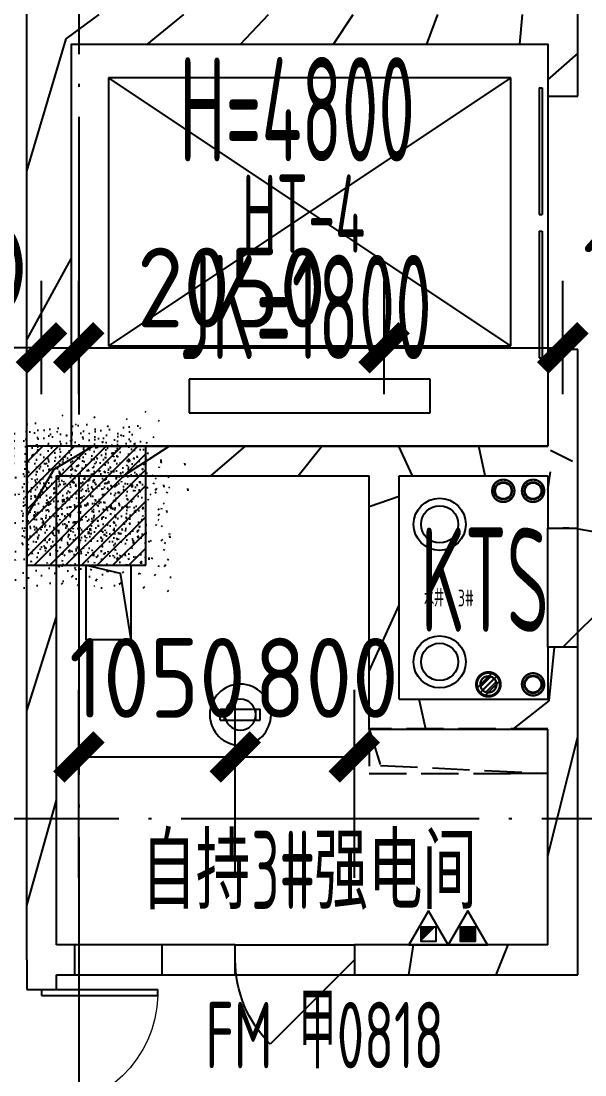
# Model space of a CAD drawing. Header units: inches. Extents: x 0 to 1813292486, y 0 to 3473589894.
# Drawn here: x 600625648 to 600629434, y 3473277895 to 3473284973 of the extents above; entities that cross this region are included whole.
import ezdxf
from ezdxf.enums import TextEntityAlignment as Align

# ---------------------------------------------------------------- set-up
doc = ezdxf.new("R2010")
doc.units = ezdxf.units.IN
doc.header["$LTSCALE"] = 1000
doc.header["$MEASUREMENT"] = 0
for name, pattern in [('AX-MALL-GIRD-200$0$DOTE', [2.4200000000000004, 2, -0.2, 0.02, -0.2]), ('EX-MALL-2F-DBKD$0$DASH', [0.35, 0.25, -0.1]), ('PX-MALL-P02-LG$0$CONTINOUS', [0]), ('PX-MALL-P02-LG$0$DASHED', [0.75, 0.5, -0.25])]:
    doc.linetypes.add(name, pattern=pattern)
for name, color, linetype in [('A-Anno-Note', 241, 'Continuous'), ('AX-MALL-DIM-P02$0$A-Anno-Dims', 3, 'Continuous'), ('AX-MALL-DIM-P02$0$A-Detl-Thin', 131, 'Continuous'), ('AX-MALL-DTKD-P01~P02$0$A-Anno-Note', 241, 'Continuous'), ('AX-MALL-DTKD-P03~PRF$0$A-Flor-Patt', 163, 'Continuous'), ('AX-MALL-GIRD-200$0$A-Grid', 222, 'AX-MALL-GIRD-200$0$DOTE'), ('AX-MALL-P02-200$0$A-Anno-Note', 241, 'Continuous'), ('AX-MALL-WALL-P02$0$A-Anno-Note', 241, 'Continuous'), ('AX-MALL-WALL-P02$0$A-Flor-Patt', 163, 'Continuous'), ('AX-MALL-WALL-P02-QT$0$A-Accs', 181, 'Continuous'), ('AX-MALL-WALL-P02-QT$0$A-Anno-Note', 241, 'Continuous'), ('AX-MALL-WALL-P02-QT$0$A-Detl-Thin', 131, 'Continuous'), ('AX-MALL-WALL-P02-QT$0$A-Strs', 151, 'Continuous'), ('AX-MALL-WALL-P02-QT$0$A-Wall', 2, 'Continuous'), ('AX-MALL-WALL-P02-QT$0$A-Wall-Patt', 13, 'Continuous'), ('AX-MALL-WALL-P02-QT$0$A-Wind', 4, 'Continuous'), ('AX-MALL-WORD-P02$0$A-Anno-Note', 241, 'Continuous'), ('AX-MALL-WORD-P02$0$A-Wind-Iden', 11, 'Continuous'), ('AX-MALL-ZTKD-P02$0$A-Anno-Note', 241, 'Continuous'), ('EX-MALL-2F-DBKD$0$0电井顶板开洞', 7, 'Continuous'), ('EX-MALL-2F-DBKD$0$TEL_底图', 7, 'Continuous'), ('MX-MALL-P02-LG$0$M-VT-TEXT', 21, 'Continuous'), ('PX-MALL-P02-LG$0$P-Drain-Fldr', 4, 'Continuous'), ('PX-MALL-P02-LG$0$P-Drain-Fldr-ARCH', 161, 'Continuous'), ('PX-MALL-P02-LG$0$P-Drain-Fldr-W100', 4, 'Continuous'), ('PX-MALL-P02-LG$0$P-Drain-Fldr-W50', 4, 'Continuous'), ('PX-MALL-P02-LG$0$P-Exsh', 31, 'Continuous'), ('PX-MALL-P02-LG$0$P-Pipe-Risr', 7, 'Continuous'), ('PX-MALL-P02-LG$0$P-Pipe-Risr-Arch', 6, 'Continuous'), ('PX-MALL-P02-LG$0$P-Pipe-Risr-W100', 6, 'Continuous'), ('PX-MALL-P02-LG$0$P-Pipe-Risr-W50', 6, 'Continuous'), ('PX-MALL-P02-LG$0$P-Sewr-TL-Pipe', 7, 'PX-MALL-P02-LG$0$CONTINOUS'), ('PX-MALL-P02-LG$0$P-Wast-Pipe', 143, 'PX-MALL-P02-LG$0$DASHED'), ('PX-MALL-P02-LG$0$PX-DSY-一层平面图$0$PX-B-P01$0$P-Gass-Anno', 41, 'Continuous'), ('SX-MALL-WALL-R-BZ$0$S-COLU', 30, 'Continuous'), ('SX-MALL-WALL-R-BZ$0$S-PATT-WALL', 83, 'Continuous')]:
    doc.layers.add(name, color=color, linetype=linetype)
doc.styles.add('AX-MALL-DIM-P02$0$_TCH_DIM_T3', font='gbenor.shx')
doc.styles.add('AX-MALL-DTKD-P03~PRF$0$STANDARD', font='gbenor.shx', dxfattribs={"bigfont": 'gbcbig.shx'})
doc.styles.add('AX-MALL-WALL-P02-QT$0$STANDARD', font='gbenor.shx', dxfattribs={"bigfont": 'gbcbig.shx'})
doc.styles.add('AX-MALL-WORD-P02$0$_TCH_WINDOW', font='gbenor.shx', dxfattribs={"bigfont": 'gbcbig.shx'})
doc.styles.add('AX-MALL-WORD-P02$0$STANDARD', font='gbenor.shx', dxfattribs={"bigfont": 'gbcbig.shx'})
doc.styles.add('MX-MALL-P02-LG$0$_THVAC_WIN', font='gbenor.shx', dxfattribs={"bigfont": 'gbcbig.shx'})
doc.styles.add('PX-MALL-P02-LG$0$jzfz', font='gbenor.shx', dxfattribs={"bigfont": 'gbcbig.shx'})
doc.dimstyles.new('AX-MALL-DIM-P02$0$_TCH_ARCH&&180', dxfattribs={"dimtxt": 535.5, "dimasz": 270, "dimexe": 450, "dimexo": 450, "dimgap": 137.25, "dimtad": 1, "dimdec": 0, "dimzin": 0, "dimdsep": 46, "dimtxsty": 'AX-MALL-DIM-P02$0$_TCH_DIM_T3', "dimblk": 'AX-MALL-DIM-P02$0$_ArchTick', "dimcen": 0.09, "dimclrt": 7, "dimazin": 2, "dimtfac": 1, "dimtdec": 0, "dimtix": 1, "dimtmove": 2, "dimatfit": 3, "dimfxl": 500, "dimtolj": 1, "dimtzin": 0, "dimarcsym": 0})
pattern_1 = [(45, (0, 359.0227), (-353.55353201463, 353.55353201463), [])]

# ---------------------------------------------------------------- blocks, each defined once
blk = doc.blocks.new('AX-MALL-WORD-P02')
at = {"layer": 'AX-MALL-WORD-P02$0$A-Anno-Note', "style": 'AX-MALL-WORD-P02$0$STANDARD', "width": 0.6}
for s, rotation, p in [('HT-4', 339.5681613091696, (600452321.0929508, 3473122247.581246)), ('3#', 339.5681613092015, (600450841.178366, 3473118094.130327))]:
    blk.add_text(s, height=525, rotation=rotation, dxfattribs=at).set_placement(p)
at = {"layer": 'AX-MALL-WORD-P02$0$A-Anno-Note', "style": 'AX-MALL-WORD-P02$0$STANDARD'}
for s, p in [('自持', (600450150.3250833, 3473118351.493447)), ('强电间', (600451234.7553875, 3473117947.511338))]:
    blk.add_text(s, height=506.3829787234042, rotation=339.5681613092015, dxfattribs=at).set_placement(p)
at = {"layer": 'AX-MALL-WORD-P02$0$A-Wind-Iden', "style": 'AX-MALL-WORD-P02$0$_TCH_WINDOW', "width": 0.7}
for s, height, p in [('FM', 446.25, (600450178.9010868, 3473117199.249081)), ('甲', 506.3829787234042, (600450764.3469061, 3473116981.153333)), ('0818', 446.25, (600451006.1455548, 3473116891.076241))]:
    blk.add_text(s, height=height, rotation=339.5681611822188, dxfattribs=at).set_placement(p)
blk = doc.blocks.new('AX-MALL-GIRD-200')
at = {"layer": 'AX-MALL-GIRD-200$0$A-Grid'}
for p, q in [((600241980.060326, 3473196551.41375), (600599876.0644244, 3473063224.650467)), ((600458372.2544507, 3473141628.349212), (600419642.7155019, 3473037664.622131))]:
    blk.add_line(p, q, dxfattribs=at)
blk = doc.blocks.new('SX-MALL-WALL-R-BZ')
at = {"layer": 'SX-MALL-WALL-R-BZ$0$S-PATT-WALL'}
h = blk.add_hatch(dxfattribs=at)
h.set_pattern_fill('钢筋混凝土', color=256, scale=15, pattern_type=2)
h.set_pattern_definition([(24.56816130816271, (600578611.2237192, 3473080110.365553), (-31.18316059493327, 68.21004687955141), []), (29.56816130816269, (600578611.2237192, 3473080110.365553), (97.53445421719282, -46.37920051396389), [11.25, -123.75]), (334.5681613081628, (600578611.2237192, 3473080110.365553), (19.88439777927527, 112.9961142827297), [9, -99]), (80.01956130816268, (600578619.3515904, 3473080106.50062), (117.4189029658641, 66.61682168402376), [9.5610285, -105.1713168]), (25.75236130816271, (600578621.6965042, 3473080138.478197), (141.3476152528434, -79.15081592627133), [16.875, -185.625]), (76.20376130816268, (600578633.4754679, 3473080131.882288), (182.3878362876093, 87.98253897351975), [14.3415432, -157.75695]), (330.7523613081627, (600578621.6965042, 3473080138.478197), (182.3877676281842, 87.98268140648725), [13.49999999999997, -148.4999999999995]), (0.5681613081627113, (600578633.1346302, 3473080126.213644), (62.82047319493842, -87.84980448085341), [11.24999999999997, -123.7499999999997]), (305.5681613081627, (600578633.1346302, 3473080126.213644), (72.17288941707483, 89.18848104565322), [8.999999999999966, -98.99999999999973]), (51.01956130816269, (600578638.3696649, 3473080118.892823), (134.9933625472827, 1.338571315216136), [9.561028499999967, -105.1713167999997]), (17.06816130816274, (600578611.2237192, 3473080110.365553), (19.14085715648196, 46.15589493569758), [0.75, -97.8, 0.75, -100.5, 0.75, -99.375]), (347.0681613081627, (600578611.2237192, 3473080110.365553), (57.63084700165395, 41.66442755963357), [0.7499999999999979, -57.29999999999986, 0.7499999999999979, -95.54999999999973, 0.7499999999999979, -37.87499999999986]), (307.0681613081626, (600578579.8781208, 3473080122.042708), (73.85474000760384, -31.12342332406966), [0.75, -37.5, 0.75, -117, 0.75, -155.25]), (297.0681613081627, (600578565.8217986, 3473080127.2791), (87.21641676177077, -16.46683783357052), [0.75, -48.75, 0.75, -77.69999999999999, 0.75, -110.25])])
h.paths.add_polyline_path([(600450983.6165205, 3473120505.586565), (600451262.890786, 3473121255.257082), (600450513.2202686, 3473121534.531348), (600450233.946003, 3473120784.860831)])
at = {"layer": 'SX-MALL-WALL-R-BZ$0$S-COLU'}
blk.add_lwpolyline([(600450983.6165205, 3473120505.586565), (600451262.890786, 3473121255.257082), (600450513.2202686, 3473121534.531348), (600450233.946003, 3473120784.860831)], close=True, dxfattribs=at)
blk = doc.blocks.new('SX-MALL-WALL-R-2F~3F')
blk.add_blockref('SX-MALL-WALL-R-BZ', (-1.192092895507812e-06, -9.5367431640625e-07))
blk = doc.blocks.new('SX-MALL-WALL-2F~3F')
blk.add_blockref('SX-MALL-WALL-R-2F~3F', (0, 0))
blk = doc.blocks.new('MX-MALL-P02-LG')
at = {"color": 6}
for radius in [175.000000054465, 125]:
    blk.add_circle((600452928.2783805, 3473120074.611914), radius, dxfattribs=at)
at = {"color": 2}
for radius in [175.000000054465, 125]:
    blk.add_circle((600452605.7911482, 3473119208.942572), radius, dxfattribs=at)
at = {"layer": 'MX-MALL-P02-LG$0$M-VT-TEXT', "style": 'MX-MALL-P02-LG$0$_THVAC_WIN', "width": 0.7}
for s, p in [('水井', (600452637.5106804, 3473119594.540899)), ('3#', (600452850.0754853, 3473119515.354272))]:
    blk.add_text(s, height=112.6582278481012, rotation=339.5681612591187, dxfattribs=at).set_placement(p)
blk = doc.blocks.new('EX-MALL-2F-DBKD')
at = {"layer": 'EX-MALL-2F-DBKD$0$0电井顶板开洞', "linetype": 'EX-MALL-2F-DBKD$0$DASH'}
for points in [[(600452004.9746218, 3473118952.627856), (600451900.2482058, 3473118671.500879), (600452791.224792, 3473118339.666765)], [(600452005.3808002, 3473118952.476608), (600451989.8841662, 3473118695.916667), (600453025.5161524, 3473118252.444105)], [(600453025.5161525, 3473118252.444105), (600453129.8880085, 3473118533.564677), (600452005.6968352, 3473118952.358876)], [(600453025.5037897, 3473118252.412241), (600453025.496829, 3473118252.393557), (600452791.224792, 3473118339.666765), (600452791.2317522, 3473118339.685448)], [(600453025.5037802, 3473118252.412215), (600453025.5081257, 3473118252.410597)]]:
    blk.add_lwpolyline(points, dxfattribs=at)
at = {"layer": 'EX-MALL-2F-DBKD$0$TEL_底图'}
blk.add_lwpolyline([(600450889.907682, 3473120540.495756), (600450715.3611193, 3473120071.951737), (600450434.2347078, 3473120176.679675), (600450608.7812705, 3473120645.223693)], close=True, dxfattribs=at)
blk.add_lwpolyline([(600450608.7812704, 3473120645.223693), (600450803.2478606, 3473120516.086229), (600450715.3611193, 3473120071.951736)], dxfattribs=at)
blk = doc.blocks.new('AX-MALL-WALL-P02-QT$0$$DorLib2D$00000002')
for p, q in [((-0.5, -5.684341886080802e-17), (-0.5000000000000007, 0.4875)), ((-0.4750000000000007, 0.4875), (-0.5000000000000007, 0.4875)), ((-0.475, -2.842170943040401e-17), (-0.4750000000000007, 0.4875)), ((0.475, -2.842170943040401e-17), (0.4750000000000007, 0.4875)), ((0.4750000000000007, 0.4875), (0.5000000000000007, 0.4875)), ((0.5, -5.684341886080802e-17), (0.5000000000000007, 0.4875)), ((-0.5, -5.684341886080802e-17), (-0.475, -2.842170943040401e-17)), ((0.5, -5.684341886080802e-17), (0.475, -2.842170943040401e-17))]:
    blk.add_line(p, q)
at = {"lineweight": 13}
for centre, start, end in [((-0.4875, -4.263256414560601e-17), 0, 88.53071641864632), ((0.4875, -4.263256414560601e-17), 91.4692835813537, 180)]:
    blk.add_arc(centre, 0.4875, start, end, dxfattribs=at)
blk = doc.blocks.new('AX-MALL-WALL-P02-QT$0$$DORLIB2D$00000127')
at = {"color": 0}
for points in [[(-0.5333333333328483, 0.7948983154366971), (-0.5333333333328483, 0.690405644187237)], [(-0.03333333333284827, 0.7948983154366971), (-0.5333333333328483, 0.7948983154366971)], [(-0.03333333333284827, 0.7948983154366971), (-0.03333333333284827, 0.690405644187237)], [(0.5333333333328483, 0.7948983154366971), (0.03333333333284827, 0.7948983154366971)], [(0.03333333333284827, 0.7948983154366971), (0.03333333333284827, 0.690405644187237)], [(0.5333333333328483, 0.7948983154366971), (0.5333333333328483, 0.690405644187237)], [(-0.03333333333284827, 0.690405644187237), (-0.5333333333328483, 0.690405644187237)], [(0.5333333333328483, 0.690405644187237), (0.03333333333284827, 0.690405644187237)], [(0.5, 0.4999999999999858), (-0.5, 0.4999999999999858)]]:
    blk.add_lwpolyline(points, dxfattribs=at)
blk = doc.blocks.new('AX-MALL-WALL-P02-QT$0$$DorLib2D$00000114')
at = {"color": 0}
blk.add_line((0.4999999999999964, 3.552713678800501e-15), (-0.2071067811864751, 0.7071067811864857), dxfattribs=at)
blk.add_arc((0.5000000000013856, -1.154631945610163e-12), 1.000000000001696, 135, 180, dxfattribs=at)
blk = doc.blocks.new('AX-MALL-WALL-P02-QT')
at = {"layer": 'AX-MALL-WALL-P02-QT$0$A-Wall-Patt'}
h = blk.add_hatch(dxfattribs=at)
h.set_pattern_fill('普通砖', color=256, scale=200, style=0)
h.set_pattern_definition(pattern_1)
h.paths.add_polyline_path([(600451678.0978264, 3473124088.559595), (600451806.7159241, 3473124147.359127), (600452749.2665695, 3473126677.497122), (600452659.2307664, 3473126817.751648), (600452503.0494087, 3473126875.933786), (600451490.680197, 3473124158.378161)])
h = blk.add_hatch(dxfattribs=at)
h.set_pattern_fill('普通砖', color=256, scale=200, style=0)
h.set_pattern_definition(pattern_1)
h.paths.add_polyline_path([(600450634.4923425, 3473121382.640396), (600450794.346712, 3473121429.8035), (600451736.8973578, 3473123959.941497), (600451678.0978264, 3473124088.559595), (600451490.6801969, 3473124158.378161), (600450478.3109847, 3473121440.822535)])
h = blk.add_hatch(dxfattribs=at)
h.set_pattern_fill('普通砖', color=256, scale=200, style=0)
h.set_pattern_definition(pattern_1)
h.paths.add_polyline_path([(600451678.0978264, 3473124088.559595), (600451736.8973578, 3473123959.941497), (600454735.5794282, 3473122842.844436), (600454832.9612545, 3473122913.280396), (600454805.3979944, 3473123030.262065), (600451806.7159241, 3473124147.359127)])
h = blk.add_hatch(dxfattribs=at)
h.set_pattern_fill('普通砖', color=256, scale=200, style=0)
h.set_pattern_definition(pattern_1)
h.paths.add_polyline_path([(600454957.9063407, 3473122866.734684), (600455219.7259635, 3473123569.550792), (600455032.3083342, 3473123639.369358), (600454805.3979944, 3473123030.262065), (600454832.9612545, 3473122913.280395)])
h = blk.add_hatch(dxfattribs=at)
h.set_pattern_fill('普通砖', color=256, scale=200, style=0)
h.set_pattern_definition(pattern_1)
h.paths.add_polyline_path([(600454735.5794282, 3473122842.844436), (600454613.3969411, 3473122514.863595), (600454800.8145703, 3473122445.045029), (600454957.9063407, 3473122866.734684), (600454832.9612545, 3473122913.280396)])
h = blk.add_hatch(dxfattribs=at)
h.set_pattern_fill('普通砖', color=256, scale=200, style=0)
h.set_pattern_definition(pattern_1)
h.paths.add_polyline_path([(600449433.7950867, 3473118255.031536), (600449531.176913, 3473118325.467495), (600450630.8193307, 3473121277.295154), (600450634.4923425, 3473121382.640396), (600450478.3109845, 3473121440.822535), (600449308.8500005, 3473118301.577247)])
h = blk.add_hatch(dxfattribs=at)
h.set_pattern_fill('普通砖', color=256, scale=200, style=0)
h.set_pattern_definition(pattern_1)
h.paths.add_polyline_path([(600450634.4923425, 3473121382.640396), (600450630.8193307, 3473121277.295154), (600452598.7044402, 3473120544.200208), (600452715.6861105, 3473120571.763468), (600452762.2318213, 3473120696.708554), (600450794.346712, 3473121429.8035)])
h = blk.add_hatch(dxfattribs=at)
h.set_pattern_fill('普通砖', color=256, scale=200, style=0)
h.set_pattern_definition(pattern_1)
h.paths.add_polyline_path([(600453945.5371287, 3473120149.179059), (600454207.3567564, 3473120851.995179), (600454019.9391272, 3473120921.813745), (600453793.0287826, 3473120312.706439), (600453820.5920423, 3473120195.72477)])
h = blk.add_hatch(dxfattribs=at)
h.set_pattern_fill('普通砖', color=256, scale=200, style=0)
h.set_pattern_definition(pattern_1)
h.paths.add_polyline_path([(600452715.6861105, 3473120571.763468), (600452786.1220697, 3473120474.381641), (600453723.2102158, 3473120125.28881), (600453820.5920422, 3473120195.72477), (600453793.0287826, 3473120312.706439), (600452762.2318214, 3473120696.708554)])
h = blk.add_hatch(dxfattribs=at)
h.set_pattern_fill('普通砖', color=256, scale=200, style=0)
h.set_pattern_definition(pattern_1)
h.paths.add_polyline_path([(600452005.246626, 3473118951.150357), (600452262.4828217, 3473119068.74942), (600452786.1220697, 3473120474.381641), (600452715.6861105, 3473120571.763467), (600452598.7044402, 3473120544.200208)])
h = blk.add_hatch(dxfattribs=at)
h.set_pattern_fill('普通砖', color=256, scale=200, style=0)
h.set_pattern_definition(pattern_1)
h.paths.add_polyline_path([(600453723.2102158, 3473120125.28881), (600453601.0277249, 3473119797.307959), (600453788.4453542, 3473119727.489393), (600453945.5371283, 3473120149.179059), (600453820.5920423, 3473120195.72477)])
h = blk.add_hatch(dxfattribs=at)
h.set_pattern_fill('普通砖', color=256, scale=200, style=0)
h.set_pattern_definition(pattern_1)
h.paths.add_polyline_path([(600452262.4828217, 3473119068.74942), (600452005.246626, 3473118951.150357), (600453129.7524015, 3473118532.238959), (600453227.1342278, 3473118602.674918), (600453199.5709678, 3473118719.656588)])
h = blk.add_hatch(dxfattribs=at)
h.set_pattern_fill('普通砖', color=256, scale=200, style=0)
h.set_pattern_definition(pattern_1)
h.paths.add_polyline_path([(600453352.0793141, 3473118556.129207), (600453509.1710889, 3473118977.818875), (600453321.7534595, 3473119047.637441), (600453199.5709678, 3473118719.656588), (600453227.1342278, 3473118602.674918)])
h = blk.add_hatch(dxfattribs=at)
h.set_pattern_fill('普通砖', color=256, scale=200, style=0)
h.set_pattern_definition(pattern_1)
h.paths.add_polyline_path([(600452623.5677975, 3473117173.461151), (600452741.1668607, 3473116916.224955), (600453352.0793141, 3473118556.129207), (600453227.1342278, 3473118602.674918), (600453129.7524015, 3473118532.238959)])
h = blk.add_hatch(dxfattribs=at)
h.set_pattern_fill('普通砖', color=256, scale=200, style=0)
h.set_pattern_definition(pattern_1)
h.paths.add_polyline_path([(600449461.3583467, 3473118138.049866), (600450585.8641233, 3473117719.138468), (600450655.6826895, 3473117906.556097), (600449531.176913, 3473118325.467495), (600449433.7950867, 3473118255.031536)])
h = blk.add_hatch(dxfattribs=at)
h.set_pattern_fill('普通砖', color=256, scale=200, style=0)
h.set_pattern_definition(pattern_1)
h.paths.add_polyline_path([(600449308.8500006, 3473118301.577247), (600449239.031432, 3473118114.159612), (600449426.4490613, 3473118044.341045), (600449461.3583467, 3473118138.049866), (600449433.7950867, 3473118255.031536)])
h = blk.add_hatch(dxfattribs=at)
h.set_pattern_fill('普通砖', color=256, scale=200, style=0)
h.set_pattern_definition(pattern_1)
h.paths.add_polyline_path([(600452623.5677975, 3473117173.461151), (600451405.353207, 3473117627.281832), (600451335.5346407, 3473117439.864202), (600452741.1668607, 3473116916.224955)])
at = {"layer": 'AX-MALL-WALL-P02-QT$0$A-Strs'}
for p, q in [((600451892.6235126, 3473123661.823471), (600451264.2564152, 3473121975.064806)), ((600454422.7615093, 3473122719.272826), (600451892.6235126, 3473123661.823471)), ((600453794.394412, 3473121032.514161), (600451892.6235126, 3473123661.823471)), ((600454422.7615093, 3473122719.272826), (600451264.2564152, 3473121975.064806)), ((600453794.394412, 3473121032.514161), (600454422.7615093, 3473122719.272826)), ((600451264.2564152, 3473121975.064806), (600453794.394412, 3473121032.514161)), ((600451691.7381277, 3473121575.709845), (600451613.1922405, 3473121364.865011)), ((600453209.8209256, 3473121010.179457), (600451691.7381277, 3473121575.709845)), ((600451613.1922405, 3473121364.865011), (600453131.2750382, 3473120799.334623)), ((600453131.2750382, 3473120799.334623), (600453209.8209256, 3473121010.179457))]:
    blk.add_line(p, q, dxfattribs=at)
at = {"layer": 'AX-MALL-WALL-P02-QT$0$A-Wall'}
for p, q in [((600451490.680197, 3473124158.378161), (600452503.0494087, 3473126875.933786)), ((600450478.3109847, 3473121440.822535), (600451490.6801969, 3473124158.378161)), ((600450794.346712, 3473121429.8035), (600451736.8973578, 3473123959.941497)), ((600451736.8973578, 3473123959.941497), (600454735.5794282, 3473122842.844436)), ((600454957.9063407, 3473122866.734684), (600455219.7259635, 3473123569.550792)), ((600454800.8145703, 3473122445.045029), (600454957.9063407, 3473122866.734684)), ((600454735.5794282, 3473122842.844436), (600454613.3969411, 3473122514.863595)), ((600454613.3969411, 3473122514.863595), (600454800.8145703, 3473122445.045029)), ((600449308.8500005, 3473118301.577247), (600450478.3109845, 3473121440.822535)), ((600450794.346712, 3473121429.8035), (600452762.2318213, 3473120696.708554)), ((600449531.176913, 3473118325.467495), (600450630.8193307, 3473121277.295154)), ((600450630.8193307, 3473121277.295154), (600452598.7044402, 3473120544.200208)), ((600454019.9391272, 3473120921.813745), (600453793.0287826, 3473120312.706439)), ((600454207.3567564, 3473120851.995179), (600454019.9391272, 3473120921.813745)), ((600453945.5371287, 3473120149.179059), (600454207.3567564, 3473120851.995179)), ((600452762.2318214, 3473120696.708554), (600453793.0287826, 3473120312.706439)), ((600452005.246626, 3473118951.150357), (600452598.7044402, 3473120544.200208)), ((600452262.4828217, 3473119068.74942), (600452786.1220697, 3473120474.381641)), ((600452786.1220697, 3473120474.381641), (600453723.2102158, 3473120125.28881)), ((600453723.2102158, 3473120125.28881), (600453601.0277249, 3473119797.307959)), ((600453788.4453542, 3473119727.489393), (600453945.5371283, 3473120149.179059)), ((600453601.0277249, 3473119797.307959), (600453788.4453542, 3473119727.489393)), ((600452262.4828217, 3473119068.74942), (600453199.5709678, 3473118719.656588)), ((600453321.7534595, 3473119047.637441), (600453199.5709678, 3473118719.656588)), ((600453509.1710889, 3473118977.818875), (600453321.7534595, 3473119047.637441)), ((600453352.0793141, 3473118556.129207), (600453509.1710889, 3473118977.818875)), ((600452005.246626, 3473118951.150357), (600453129.7524015, 3473118532.238959)), ((600452623.5677975, 3473117173.461151), (600453129.7524015, 3473118532.238959)), ((600452741.1668607, 3473116916.224955), (600453352.0793141, 3473118556.129207)), ((600450655.6826895, 3473117906.556097), (600449531.176913, 3473118325.467495)), ((600449308.8500006, 3473118301.577247), (600449239.031432, 3473118114.159612)), ((600449239.031432, 3473118114.159612), (600449426.4490613, 3473118044.341045)), ((600449426.4490613, 3473118044.341045), (600449461.3583467, 3473118138.049866)), ((600449461.3583467, 3473118138.049866), (600450585.8641233, 3473117719.138468)), ((600450585.8641233, 3473117719.138468), (600450655.6826895, 3473117906.556097)), ((600451405.353207, 3473117627.281832), (600451335.5346407, 3473117439.864202)), ((600452623.5677975, 3473117173.461151), (600451405.353207, 3473117627.281832)), ((600451335.5346407, 3473117439.864202), (600452741.1668607, 3473116916.224955))]:
    blk.add_line(p, q, dxfattribs=at)
at = {"layer": 'AX-MALL-WALL-P02-QT$0$A-Wind'}
for p, q in [((600453321.7534595, 3473119047.637441), (600453601.0277247, 3473119797.307959)), ((600453509.1710889, 3473118977.818875), (600453788.4453542, 3473119727.489393)), ((600450655.6826895, 3473117906.556097), (600451405.353207, 3473117627.281832)), ((600450585.8641232, 3473117719.138468), (600451335.5346407, 3473117439.864202))]:
    blk.add_line(p, q, dxfattribs=at)
at = {"layer": 'AX-MALL-WALL-P02-QT$0$A-Anno-Note'}
blk.add_blockref('EX-MALL-2F-DBKD', (0, 0), dxfattribs=at)
at = {"layer": 'AX-MALL-WALL-P02-QT$0$A-Detl-Thin'}
for name in ['MX-MALL-P02-LG', 'SX-MALL-WALL-2F~3F']:
    blk.add_blockref(name, (0, 0), dxfattribs=at)
at = {"layer": 'AX-MALL-WALL-P02-QT$0$A-Wind'}
blk.add_blockref('AX-MALL-GIRD-200', (0, 0), dxfattribs=at)
at = {"layer": 'AX-MALL-WALL-P02-QT$0$A-Wind', "zscale": 200}
for name, p, xscale, yscale, rotation in [('AX-MALL-WALL-P02-QT$0$$DORLIB2D$00000127', (600454410.3768487, 3473121683.429387), 1700, 200, 69.5681613082902), ('AX-MALL-WALL-P02-QT$0$$DorLib2D$00000114', (600453555.0994068, 3473119387.563417), -800, -800, 69.56816132035797), ('AX-MALL-WALL-P02-QT$0$$DorLib2D$00000002', (600449053.4659812, 3473117329.579811), 1600, -1600, 69.56816130963827), ('AX-MALL-WALL-P02-QT$0$$DorLib2D$00000114', (600450995.6086651, 3473117673.21015), 800, -800, 339.5681613087476)]:
    blk.add_blockref(name, p, dxfattribs=dict(at, xscale=xscale, yscale=yscale, rotation=rotation))
at = {"layer": 'AX-MALL-WALL-P02-QT$0$A-Accs', "style": 'AX-MALL-WALL-P02-QT$0$STANDARD', "width": 0.6}
blk.add_text('KTS', height=699.9999999999998, rotation=339.5681613092246, dxfattribs=at).set_placement((600452557.1049938, 3473119442.37319, -3000))
blk = doc.blocks.new('AX-MALL-DTKD-P03~PRF')
at = {"layer": 'AX-MALL-DTKD-P03~PRF$0$A-Flor-Patt'}
blk.add_lwpolyline([(600453792.4869101, 3473120312.909863), (600450793.8048402, 3473121430.006924), (600451736.3554858, 3473123960.14492), (600454735.0375557, 3473122843.047859)], close=True, dxfattribs=at)
at = {"layer": 'AX-MALL-DTKD-P03~PRF$0$A-Flor-Patt', "style": 'AX-MALL-DTKD-P03~PRF$0$STANDARD', "width": 0.6}
for s, p in [('H=4800', (600452140.4558609, 3473122969.599632)), ('JK=1800', (600451676.8185763, 3473121725.033819))]:
    blk.add_text(s, height=700, rotation=339.5681613090537, dxfattribs=at).set_placement(p)
blk = doc.blocks.new('AX-MALL-DTKD-P01~P02')
at = {"layer": 'AX-MALL-DTKD-P01~P02$0$A-Anno-Note'}
blk.add_blockref('AX-MALL-DTKD-P03~PRF', (0.5418720245361328, -0.203423023223877), dxfattribs=at)
blk = doc.blocks.new('AX-MALL-WALL-P02')
at = {"layer": 'AX-MALL-WALL-P02$0$A-Anno-Note'}
blk.add_blockref('AX-MALL-WORD-P02', (0, 0), dxfattribs=at)
blk.add_blockref('AX-MALL-WALL-P02-QT', (0, 0), dxfattribs=at)
at = {"layer": 'AX-MALL-WALL-P02$0$A-Flor-Patt'}
blk.add_blockref('AX-MALL-DTKD-P01~P02', (0, 0), dxfattribs=at)
blk = doc.blocks.new('PX-MALL-P02-LG$0$PX-DSY-一层平面图$0$PX-B-P01$0$A$C3BA02923')
for p, q in [((-205.0528028229019, 54.52846630102431), (200.4903818683233, 54.52846630105341)), ((-205.0528028229019, 54.52846630102431), (-205.0528028229019, -54.52846630098065)), ((-158.9956803772366, 54.52846630102431), (-158.9956803772366, -54.52846630098065)), ((154.4332594227744, 54.52846630102431), (154.4332594227744, -54.52846630098065)), ((200.4903818683233, 54.52846630105341), (200.4903818685561, -54.52846630105341)), ((-205.0528028229019, -54.52846630098065), (200.4903818685561, -54.52846630105341))]:
    blk.add_line(p, q)
for radius in [308.1916796825826, 155.3229930804212]:
    blk.add_circle((0, 0), radius)
blk = doc.blocks.new('PX-MALL-P02-LG$0$P-Risr')
at = {"layer": 'PX-MALL-P02-LG$0$P-Pipe-Risr-W50'}
h = blk.add_hatch(color=0, dxfattribs=at)
edge = h.paths.add_edge_path()
edge.add_ellipse((0, 0), major_axis=(47.05795628796547, 47.05795628796547), ratio=0.9999999999999695, start_angle=225.0000000000009, end_angle=405.0000000000009, ccw=False)
edge.add_ellipse((0, 0), major_axis=(47.05795628796764, 47.05795628796764), ratio=0.9999999999998785, start_angle=133.9675974886221, end_angle=225.0000000000035, ccw=False)
edge.add_line((-66.53919663240958, 1.199087783927098), (-54.4367953546693, 1.199087783927098))
edge.add_ellipse((0, 0), major_axis=(-38.50196423560672, 38.50196423560672), ratio=0.9999999999999859, start_angle=43.73814098242129, end_angle=134.9999999999996)
edge.add_ellipse((0, 0), major_axis=(38.50196423561096, 38.50196423561096), ratio=0.9999999999998216, start_angle=225.0000000000051, end_angle=405.0000000000051)
edge.add_ellipse((0, 0), major_axis=(38.50196423560679, 38.50196423560679), ratio=0.9999999999999831, start_angle=45.00000000000048, end_angle=133.7381409824204)
edge.add_line((-54.43679535467527, 1.199087783927098), (-66.53919663241555, 1.199087783927098))
edge.add_ellipse((0, 0), major_axis=(-47.05795628796762, 47.05795628796762), ratio=0.9999999999998742, start_angle=-45.00000000000358, end_angle=43.967597488629224, ccw=False)
at = {"layer": 'PX-MALL-P02-LG$0$P-Pipe-Risr-Arch', "ltscale": 0.7}
blk.add_circle((0, 0), 59.29000000000001, dxfattribs=at)
at = {"layer": 'PX-MALL-P02-LG$0$P-Pipe-Risr-W100', "color": 0, "const_width": 15}
blk.add_lwpolyline([(-75, 0, 1), (75, 0, 1)], format="xyb", close=True, dxfattribs=at)
at = {"layer": 'PX-MALL-P02-LG$0$P-Pipe-Risr-W50'}
blk.add_circle((0, 0), 54.45000000000001, dxfattribs=at)
at = {"layer": 'PX-MALL-P02-LG$0$P-Pipe-Risr', "style": 'PX-MALL-P02-LG$0$jzfz', "width": 0.6, "flags": 1}
for tag, p in [('SYS-MARK', (0.3310501334344735, -45.65933377496549)), ('RANGE', (0.3337570973526454, -45.67887874227017))]:
    blk.add_attdef(tag, text='', height=0.015625, dxfattribs=at).set_placement(p, align=Align.MIDDLE)
blk = doc.blocks.new('PX-MALL-P02-LG$0$A$C5A9C1854')
at = {"layer": 'PX-MALL-P02-LG$0$P-Drain-Fldr-W50', "ltscale": 0.7}
for p, q in [((16.81565596797736, -52.36634142627008), (-52.36634142621187, 16.81565596791916)), ((38.89087296527578, -38.89087296521757), (-38.89087296527578, 38.89087296521757)), ((52.36634142632829, -16.81565596791916), (-16.81565596786095, 52.36634142627008))]:
    blk.add_line(p, q, dxfattribs=at)
at = {"layer": 'PX-MALL-P02-LG$0$P-Drain-Fldr-W50', "ltscale": 0.7, "const_width": 13.75}
blk.add_lwpolyline([(-54.99999999994179, 0, 1), (55.00000000005821, 0, 1)], format="xyb", close=True, dxfattribs=at)
blk = doc.blocks.new('PX-MALL-P02-LG$0$A$C7D2520B3')
at = {"layer": 'PX-MALL-P02-LG$0$P-Drain-Fldr', "ltscale": 0.7}
for p, q in [((78.54951213949244, -25.22348395187873), (-25.22348395179142, 78.54951213940512)), ((25.22348395196605, -78.54951213940512), (-78.54951213931781, 25.22348395187873)), ((58.33630944791366, -58.33630944788456), (-58.33630944791366, 58.33630944788456))]:
    blk.add_line(p, q, dxfattribs=at)
at = {"layer": 'PX-MALL-P02-LG$0$P-Drain-Fldr', "ltscale": 0.7, "const_width": 20}
blk.add_lwpolyline([(5.820766091346741e-11, -80, 1), (5.820766091346741e-11, 80, 1)], format="xyb", close=True, dxfattribs=at)
blk = doc.blocks.new('PX-MALL-P02-LG$0$A$C2257314B')
at = {"layer": 'PX-MALL-P02-LG$0$P-Drain-Fldr-ARCH', "ltscale": 0.7}
for p, q in [((16.81565596797736, -52.36634142627008), (-52.36634142621187, 16.81565596791916)), ((38.89087296527578, -38.89087296521757), (-38.89087296527578, 38.89087296521757)), ((52.36634142632829, -16.81565596791916), (-16.81565596786095, 52.36634142627008))]:
    blk.add_line(p, q, dxfattribs=at)
for start, end in [(0, 180), (180, 0)]:
    blk.add_arc((5.820766091346741e-11, -1.77635683940025e-15), 55, start, end, dxfattribs=at)
blk = doc.blocks.new('PX-MALL-P02-LG$0$P-Drain-Fldr')
blk.add_blockref('PX-MALL-P02-LG$0$A$C2257314B', (0, 0))
at = {"layer": 'PX-MALL-P02-LG$0$P-Drain-Fldr-W100'}
blk.add_blockref('PX-MALL-P02-LG$0$A$C7D2520B3', (0, 0), dxfattribs=at)
at = {"layer": 'PX-MALL-P02-LG$0$P-Drain-Fldr-W50'}
blk.add_blockref('PX-MALL-P02-LG$0$A$C5A9C1854', (0, 0), dxfattribs=at)
blk = doc.blocks.new('PX-MALL-P02-LG$0$MHQ')
at = {"layer": 'PX-MALL-P02-LG$0$P-Exsh', "ltscale": 0.7}
h = blk.add_hatch(dxfattribs=at)
h.set_pattern_fill('ANSI31', color=256, scale=25, style=0)
h.set_pattern_definition([(45, (-160019.2306599375, -42228.3236173685), (-28.0633003783411, 28.0633003783411), [])])
h.paths.add_polyline_path([(-75.0000000015425, 185.1731819980414), (75, 185.1731819980414), (75, 35.17318199802685), (-75.0000000015425, 35.17318199802685)])
for points in [[(0, 346.4101615137042), (-200, -1.455191522836685e-11), (200, -1.455191522836685e-11)], [(0, 346.4101615137042), (-200, -1.455191522836685e-11), (200, -1.455191522836685e-11)], [(0, 346.4101615137042), (-200, -1.455191522836685e-11), (200, -1.455191522836685e-11)], [(-75.0000000015425, 185.1731819980414), (75, 185.1731819980414), (75, 35.17318199802685), (-75.0000000015425, 35.17318199802685)]]:
    blk.add_lwpolyline(points, close=True, dxfattribs=at)
blk = doc.blocks.new('PX-MALL-P02-LG$0$A$C301F1425')
at = {"layer": 'PX-MALL-P02-LG$0$P-Exsh', "ltscale": 0.7}
for p in [(-200, 1.455191522836685e-11), (200, 1.455191522836685e-11)]:
    blk.add_blockref('PX-MALL-P02-LG$0$MHQ', p, dxfattribs=at)
blk = doc.blocks.new('PX-MALL-P02-LG')
at = {"xscale": 0.6600000001490115, "yscale": 0.6600000001490115, "zscale": 0.6600000001490115, "rotation": 339.5681610909101}
blk.add_blockref('PX-MALL-P02-LG$0$A$C301F1425', (600451995.4695607, 3473117407.446173), dxfattribs=at)
at = {"layer": 'PX-MALL-P02-LG$0$P-Drain-Fldr', "rotation": 69.56816110263249}
blk.add_blockref('PX-MALL-P02-LG$0$P-Drain-Fldr', (600452859.645007, 3473118953.002533), dxfattribs=at)
at = {"layer": 'PX-MALL-P02-LG$0$P-Sewr-TL-Pipe', "ltscale": 0.7, "rotation": 249.5681611560893}
for p in [(600453407.1749983, 3473120136.309182), (600453594.5926315, 3473120066.490613)]:
    blk.add_blockref('PX-MALL-P02-LG$0$P-Risr', p, dxfattribs=at)
at = {"layer": 'PX-MALL-P02-LG$0$P-Wast-Pipe', "ltscale": 0.7, "rotation": 339.5681613100559}
blk.add_blockref('PX-MALL-P02-LG$0$P-Risr', (600453140.7714503, 3473118848.274682), dxfattribs=at)
at = {"layer": 'PX-MALL-P02-LG$0$PX-DSY-一层平面图$0$PX-B-P01$0$P-Gass-Anno', "xscale": -0.6666666666666912, "yscale": 0.6666666666666912, "zscale": 0.6666666666666665, "rotation": 159.5681613098035}
blk.add_blockref('PX-MALL-P02-LG$0$PX-DSY-一层平面图$0$PX-B-P01$0$A$C3BA02923', (600451228.2527709, 3473119343.138848, -1.308702143790567e-07), dxfattribs=at)
blk = doc.blocks.new('AX-MALL-ZTKD-P02')
at = {"layer": 'AX-MALL-ZTKD-P02$0$A-Anno-Note'}
blk.add_blockref('AX-MALL-GIRD-200', (0, 0), dxfattribs=at)
blk = doc.blocks.new('AX-MALL-DIM-P02$0$_ArchTick')
at = {"color": 0, "linetype": 'ByBlock', "const_width": 0.4}
blk.add_lwpolyline([(-0.5, -0.5), (0.5, 0.5)], dxfattribs=at)
blk = doc.blocks.new('*D1297')
at = {"layer": 'AX-MALL-DIM-P02$0$A-Anno-Dims', "color": 0, "lineweight": -2, "transparency": 16777216}
for p, q in [((600448980.8691487, 3473118423.759738), (600447891.3211541, 3473118829.648336)), ((600447545.0065902, 3473116610.962637), (600448313.0108203, 3473118672.556562)), ((600448212.8649188, 3473116362.165812), (600447123.3169241, 3473116768.054411))]:
    blk.add_line(p, q, dxfattribs=at)
at = {"layer": 'AX-MALL-DIM-P02$0$A-Anno-Dims', "color": 0, "lineweight": -2, "transparency": 16777216, "xscale": 270, "yscale": 270, "zscale": 270}
for p, rotation in [((600448313.0108203, 3473118672.556562), 69.56816131898212), ((600447545.0065902, 3473116610.962637), 249.5681613189821)]:
    blk.add_blockref('AX-MALL-DIM-P02$0$_ArchTick', p, dxfattribs=dict(at, rotation=rotation))
at = {"layer": 'AX-MALL-DIM-P02$0$A-Anno-Dims', "color": 7, "transparency": 16777216, "insert": (600447549.4880054, 3473117783.142197), "char_height": 535.5, "attachment_point": 5, "rotation": 69.56816131898212, "style": 'AX-MALL-DIM-P02$0$_TCH_DIM_T3'}
blk.add_mtext('\\A1;2200', dxfattribs=at)
blk = doc.blocks.new('*D1304')
at = {"layer": 'AX-MALL-DIM-P02$0$A-Anno-Dims', "color": 0, "lineweight": -2, "transparency": 16777216}
for p, q in [((600451005.6075746, 3473123858.870997), (600449916.0595801, 3473124264.759595)), ((600449744.2914329, 3473122514.617972), (600450337.7492461, 3473124107.667821)), ((600450412.1497612, 3473122265.821148), (600449322.6017668, 3473122671.709746))]:
    blk.add_line(p, q, dxfattribs=at)
at = {"layer": 'AX-MALL-DIM-P02$0$A-Anno-Dims', "color": 0, "lineweight": -2, "transparency": 16777216, "xscale": 270, "yscale": 270, "zscale": 270}
for p, rotation in [((600450337.7492461, 3473124107.667821), 69.56816131489651), ((600449744.2914329, 3473122514.617972), 249.5681613148965)]:
    blk.add_blockref('AX-MALL-DIM-P02$0$_ArchTick', p, dxfattribs=dict(at, rotation=rotation))
at = {"layer": 'AX-MALL-DIM-P02$0$A-Anno-Dims', "color": 7, "transparency": 16777216, "insert": (600449661.4996396, 3473123452.525493), "char_height": 535.5, "attachment_point": 5, "rotation": 69.56816131489651, "style": 'AX-MALL-DIM-P02$0$_TCH_DIM_T3'}
blk.add_mtext('\\A1;1700', dxfattribs=at)
blk = doc.blocks.new('*D1445')
at = {"layer": 'AX-MALL-DIM-P02$0$A-Anno-Dims', "color": 0, "lineweight": -2, "transparency": 16777216}
for p, q in [((600449828.831909, 3473118694.793237), (600450269.6201663, 3473119878.02421)), ((600450112.5283918, 3473119456.334544), (600451096.4709463, 3473119089.787071)), ((600450812.7744634, 3473118328.245764), (600451253.5627208, 3473119511.476737))]:
    blk.add_line(p, q, dxfattribs=at)
at = {"layer": 'AX-MALL-DIM-P02$0$A-Anno-Dims', "color": 0, "lineweight": -2, "transparency": 16777216, "xscale": 270, "yscale": 270, "zscale": 270}
for p, rotation in [((600450112.5283918, 3473119456.334544), 159.5681613077315), ((600451096.4709463, 3473119089.787071), 339.5681613077315)]:
    blk.add_blockref('AX-MALL-DIM-P02$0$_ArchTick', p, dxfattribs=dict(at, rotation=rotation))
at = {"layer": 'AX-MALL-DIM-P02$0$A-Anno-Dims', "color": 7, "transparency": 16777216, "insert": (600450792.4095134, 3473119769.70781), "char_height": 535.5, "attachment_point": 5, "rotation": 339.5681613077315, "style": 'AX-MALL-DIM-P02$0$_TCH_DIM_T3'}
blk.add_mtext('\\A1;1050', dxfattribs=at)
blk = doc.blocks.new('*D1446')
at = {"layer": 'AX-MALL-DIM-P02$0$A-Anno-Dims', "color": 0, "lineweight": -2, "transparency": 16777216}
for p, q in [((600450812.7744638, 3473118328.245763), (600451253.5627207, 3473119511.476736)), ((600451562.4449813, 3473118048.971498), (600452003.2332382, 3473119232.202471)), ((600451096.4709464, 3473119089.78707), (600451846.141464, 3473118810.512805))]:
    blk.add_line(p, q, dxfattribs=at)
at = {"layer": 'AX-MALL-DIM-P02$0$A-Anno-Dims', "color": 0, "lineweight": -2, "transparency": 16777216, "xscale": 270, "yscale": 270, "zscale": 270}
for p, rotation in [((600451096.4709464, 3473119089.78707), 159.5681613166585), ((600451846.141464, 3473118810.512805), 339.5681613166585)]:
    blk.add_blockref('AX-MALL-DIM-P02$0$_ArchTick', p, dxfattribs=dict(at, rotation=rotation))
at = {"layer": 'AX-MALL-DIM-P02$0$A-Anno-Dims', "color": 7, "transparency": 16777216, "insert": (600451855.9512913, 3473119373.50729), "char_height": 535.5, "attachment_point": 5, "rotation": 339.5681613166586, "style": 'AX-MALL-DIM-P02$0$_TCH_DIM_T3'}
blk.add_mtext('\\A1;800', dxfattribs=at)
blk = doc.blocks.new('*D1504')
at = {"layer": 'AX-MALL-DIM-P02$0$A-Anno-Dims', "color": 0, "lineweight": -2, "transparency": 16777216}
for p, q in [((600452884.414312, 3473121024.689406), (600453149.9844617, 3473121737.573252)), ((600452992.8926879, 3473121315.883585), (600454117.3984635, 3473120896.972189)), ((600454008.9200876, 3473120605.77801), (600454274.4902372, 3473121318.661855))]:
    blk.add_line(p, q, dxfattribs=at)
at = {"layer": 'AX-MALL-DIM-P02$0$A-Anno-Dims', "color": 0, "lineweight": -2, "transparency": 16777216, "xscale": 270, "yscale": 270, "zscale": 270}
for p, rotation in [((600452992.8926879, 3473121315.883585), 159.5681613657611), ((600454117.3984635, 3473120896.972189), 339.5681613657611)]:
    blk.add_blockref('AX-MALL-DIM-P02$0$_ArchTick', p, dxfattribs=dict(at, rotation=rotation))
at = {"layer": 'AX-MALL-DIM-P02$0$A-Anno-Dims', "color": 7, "transparency": 16777216, "insert": (600454972.5505096, 3473121145.051894), "char_height": 535.5, "attachment_point": 5, "rotation": 339.5681613657611, "style": 'AX-MALL-DIM-P02$0$_TCH_DIM_T3'}
blk.add_mtext('\\A1;1200', dxfattribs=at)
blk = doc.blocks.new('*D1505')
at = {"layer": 'AX-MALL-DIM-P02$0$A-Anno-Dims', "color": 0, "lineweight": -2, "transparency": 16777216}
for p, q in [((600450963.3836105, 3473121740.32971), (600451228.9537604, 3473122453.213555)), ((600451071.8619866, 3473122031.523889), (600452992.8926882, 3473121315.883586)), ((600452884.414312, 3473121024.689406), (600453149.9844619, 3473121737.573252))]:
    blk.add_line(p, q, dxfattribs=at)
at = {"layer": 'AX-MALL-DIM-P02$0$A-Anno-Dims', "color": 0, "lineweight": -2, "transparency": 16777216, "xscale": 270, "yscale": 270, "zscale": 270}
for p, rotation in [((600451071.8619866, 3473122031.523889), 159.5681613640766), ((600452992.8926882, 3473121315.883586), 339.5681613640766)]:
    blk.add_blockref('AX-MALL-DIM-P02$0$_ArchTick', p, dxfattribs=dict(at, rotation=rotation))
at = {"layer": 'AX-MALL-DIM-P02$0$A-Anno-Dims', "color": 7, "transparency": 16777216, "insert": (600452173.7599337, 3473122053.224437), "char_height": 535.5, "attachment_point": 5, "rotation": 339.5681613640766, "style": 'AX-MALL-DIM-P02$0$_TCH_DIM_T3'}
blk.add_mtext('\\A1;2050', dxfattribs=at)
blk = doc.blocks.new('*D1506')
at = {"layer": 'AX-MALL-DIM-P02$0$A-Anno-Dims', "color": 0, "lineweight": -2, "transparency": 16777216}
for p, q in [((600450729.1115729, 3473121827.602918), (600450994.6817228, 3473122540.486763)), ((600450963.3836104, 3473121740.32971), (600451228.9537603, 3473122453.213555)), ((600450837.5899488, 3473122118.797097), (600450584.5761491, 3473122213.052161)), ((600450837.5899488, 3473122118.797097), (600451071.8619863, 3473122031.523889)), ((600451071.8619863, 3473122031.523889), (600451324.875786, 3473121937.268825))]:
    blk.add_line(p, q, dxfattribs=at)
at = {"layer": 'AX-MALL-DIM-P02$0$A-Anno-Dims', "color": 0, "lineweight": -2, "transparency": 16777216, "xscale": 270, "yscale": 270, "zscale": 270}
for p, rotation in [((600450837.5899488, 3473122118.797097), 339.5681613459271), ((600451071.8619863, 3473122031.523889), 159.5681613459271)]:
    blk.add_blockref('AX-MALL-DIM-P02$0$_ArchTick', p, dxfattribs=dict(at, rotation=rotation))
at = {"layer": 'AX-MALL-DIM-P02$0$A-Anno-Dims', "color": 7, "transparency": 16777216, "insert": (600450486.9906762, 3473122816.054548), "char_height": 535.5, "attachment_point": 5, "rotation": 339.56816134592714, "style": 'AX-MALL-DIM-P02$0$_TCH_DIM_T3'}
blk.add_mtext('\\A1;250', dxfattribs=at)
blk = doc.blocks.new('AX-MALL-DIM-P02')
at = {"layer": 'AX-MALL-DIM-P02$0$A-Detl-Thin'}
blk.add_blockref('AX-MALL-ZTKD-P02', (-2.384185791015625e-06, 9.5367431640625e-07), dxfattribs=at)
at = {"layer": 'AX-MALL-DIM-P02$0$A-Anno-Dims'}
for p1, p2, distance, picture, middle in [((600450833.839427, 3473122108.729373), (600451427.2972405, 3473123701.779222), 1162.695311239984, '*D1304', (600449661.4996396, 3473123452.525493)), ((600450806.2918366, 3473121318.640043), (600452727.3225383, 3473120602.99974), 760.7436375865744, '*D1505', (600452173.7599337, 3473122053.224437)), ((600448634.5545847, 3473116205.074039), (600449402.558815, 3473118266.667964), 1162.695311242192, '*D1297', (600447549.4880054, 3473117783.142197))]:
    dim = blk.add_aligned_dim(p1=p1, p2=p2, distance=distance, dimstyle='AX-MALL-DIM-P02$0$_TCH_ARCH&&180', dxfattribs=at)
    dim.commit()
    dim.dimension.update_dxf_attribs({"geometry": picture, "text_midpoint": middle})
for base, p1, p2, angle, picture, middle in [((600451071.8619863, 3473122031.523889), (600450572.0197986, 3473121405.913251), (600450806.2918364, 3473121318.640043), 339.56816134592714, '*D1506', (600450486.9906762, 3473122816.054548)), ((600454117.3984635, 3473120896.972189), (600452727.3225383, 3473120602.99974), (600453851.8283137, 3473120184.088344), 339.5681613870961, '*D1504', (600454972.5505096, 3473121145.051894)), ((600451096.4709463, 3473119089.787071), (600449671.7401348, 3473118273.103571), (600450655.6826893, 3473117906.556098), 339.5681613321143, '*D1445', (600450792.4095134, 3473119769.70781)), ((600451846.141464, 3473118810.512805), (600450655.6826894, 3473117906.556097), (600451405.353207, 3473117627.281832), 339.568161348661, '*D1446', (600451855.9512913, 3473119373.50729))]:
    dim = blk.add_linear_dim(base=base, p1=p1, p2=p2, angle=angle, dimstyle='AX-MALL-DIM-P02$0$_TCH_ARCH&&180', dxfattribs=at)
    dim.commit()
    dim.dimension.update_dxf_attribs({"geometry": picture, "text_midpoint": middle, "dimtype": 129})
blk = doc.blocks.new('AX-MALL-P02-200')
at = {"layer": 'AX-MALL-P02-200$0$A-Anno-Note'}
blk.add_blockref('AX-MALL-WALL-P02', (0, 0), dxfattribs=at)
for name in ['AX-MALL-DIM-P02', 'PX-MALL-P02-LG']:
    blk.add_blockref(name, (0, 0), dxfattribs=at)

msp = doc.modelspace()

# ---------------------------------------------------------------- block references
at = {"layer": 'A-Anno-Note', "rotation": 20.43183869077545}
msp.add_blockref('AX-MALL-P02-200', (1250392458.527329, 9048125.682563305), dxfattribs=at)

doc.saveas('drawing.dxf')
